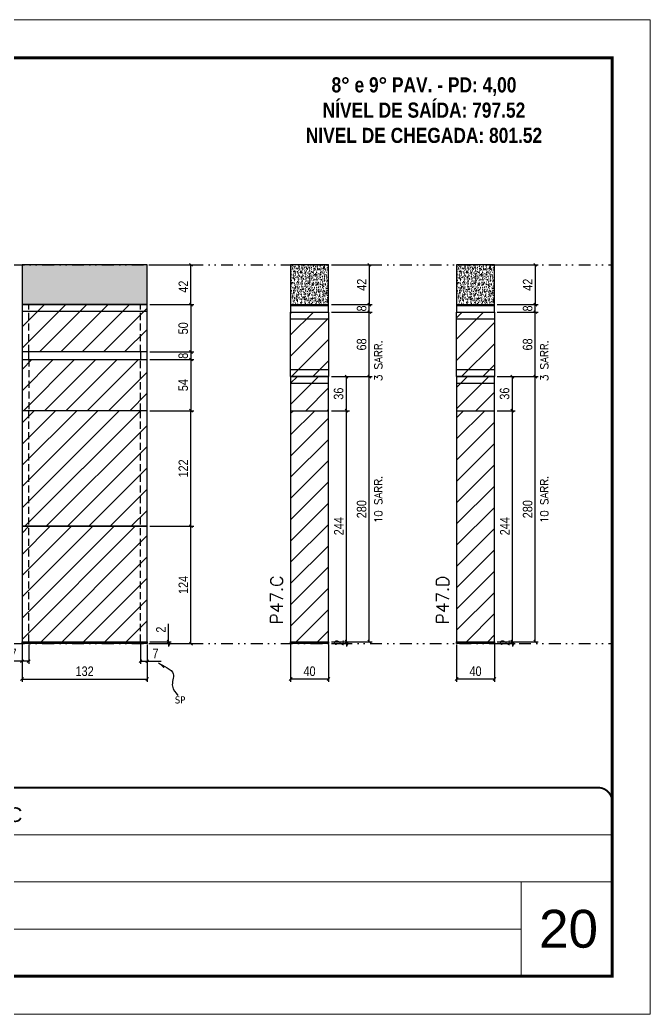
# Model space of a CAD drawing. Extents: x 28748 to 35002, y 14885 to 43501.
# Drawn here: x 34337 to 35002, y 37856 to 38906 of the extents above; entities that cross this region are included whole.
import ezdxf

# ---------------------------------------------------------------- set-up
doc = ezdxf.new("R2010")
doc.units = 0
for name, pattern in [('CONTINUO', [0]), ('DASHED', [0.75, 0.5, -0.25]), ('DIVIDE2', [0.625, 0.25, -0.125, 0, -0.125, 0, -0.125]), ('HIDDEN', [0.375, 0.25, -0.125])]:
    doc.linetypes.add(name, pattern=pattern)
for name, color, linetype, lineweight in [('CARIMBO', 255, 'Continuous', 9), ('Folhas', 255, 'Continuous', 9), ('Hachura', 251, 'Continuous', 9), ('SARRAFO DE PRESSAO', 251, 'DASHED', 9), ('Texto Seção', 7, 'Continuous', 15)]:
    doc.layers.add(name, color=color, linetype=linetype, lineweight=lineweight)
for name, color, linetype in [('COTA', 241, 'Continuous'), ('NOMENCLATURA', 7, 'Continuous'), ('Nível', 160, 'Continuous'), ('Painéis', 200, 'Continuous'), ('SARR_2.2x7', 40, 'Continuous'), ('Sarrafo de Pressão', 42, 'HIDDEN'), ('texto', 7, 'Continuous')]:
    doc.layers.add(name, color=color, linetype=linetype)
doc.styles.add('ARIAL', font='arial.ttf')
doc.styles.add('COTA TECNICA', font='techl___.ttf', dxfattribs={"height": 10})
doc.styles.add('COTA TECNICA-50', font='techl___.ttf', dxfattribs={"height": 10})
doc.styles.add('REGUA-120', font='ROMANS.shx', dxfattribs={"height": 15})
doc.styles.add('ROMANC', font='techb___.ttf', dxfattribs={"height": 2.5})
doc.styles.add('ROMANS', font='romans.shx')
doc.styles.get("Standard").update_dxf_attribs({"font": 'arial.ttf'})
doc.dimstyles.new('COTA PAINEL-50', dxfattribs={"dimtxt": 10, "dimasz": 3, "dimexe": 3, "dimexo": 3, "dimgap": 3, "dimtad": 1, "dimdec": 1, "dimzin": 12, "dimdsep": 46, "dimtxsty": 'COTA TECNICA-50', "dimblk1": 'OBLIQUE', "dimblk2": 'OBLIQUE', "dimsah": 1, "dimcen": 0.9, "dimclrd": 4, "dimclre": 4, "dimclrt": 240, "dimadec": 1, "dimazin": 3, "dimtfac": 1, "dimtdec": 1, "dimtmove": 0, "dimatfit": 3, "dimfxl": 1, "dimtolj": 1, "dimtzin": 12, "dimarcsym": 0})
doc.dimstyles.new('PAINEL', dxfattribs={"dimtxt": 10, "dimasz": 3, "dimexe": 3, "dimexo": 3, "dimgap": 3, "dimtad": 1, "dimdec": 1, "dimzin": 12, "dimdsep": 46, "dimtxsty": 'COTA TECNICA', "dimblk1": 'OBLIQUE', "dimblk2": 'OBLIQUE', "dimsah": 1, "dimcen": 0.9, "dimclrd": 4, "dimclre": 4, "dimclrt": 240, "dimadec": 1, "dimazin": 3, "dimtfac": 1, "dimtdec": 1, "dimtmove": 0, "dimatfit": 3, "dimfxl": 1, "dimtolj": 1, "dimtzin": 12, "dimarcsym": 0})
doc.dimstyles.get("Standard").update_dxf_attribs({"dimtxt": 0.18, "dimasz": 0.18, "dimexe": 0.18, "dimexo": 0.0625, "dimgap": 0.09, "dimtad": 0, "dimtih": 1, "dimtoh": 1, "dimdec": 4, "dimzin": 0, "dimdsep": 46, "dimtxsty": 'Standard', "dimcen": 0.09, "dimadec": 0, "dimazin": 0, "dimtfac": 1, "dimtdec": 4, "dimtofl": 0, "dimtmove": 0, "dimatfit": 3, "dimfxl": 1, "dimtolj": 1, "dimtzin": 0, "dimarcsym": 0})
pattern_1 = [(45, (-100272.658, 8260.539), (-11.2253202, 11.2253202), [])]
pattern_2 = [(45, (-100272.658, 8247.539), (-11.2253202, 11.2253202), [])]

# ---------------------------------------------------------------- blocks, each defined once
blk = doc.blocks.new('9999999999')
at = {"color": 30, "linetype": 'CONTINUO'}
for p, q in [((98564.6, 34379.6), (99584, 34379.6)), ((98564.6, 34329.8), (99488, 34329.8)), ((99584, 34329.8), (99488, 34329.8)), ((99488, 34329.8), (99488, 34230.2)), ((98564.6, 34280), (99488, 34280))]:
    blk.add_line(p, q, dxfattribs=at)
at = {"color": 30, "linetype": 'CONTINUO', "const_width": 2}
blk.add_lwpolyline([(99584, 34230.2), (99584, 34414.4, 0.414214), (99569, 34429.4), (98229, 34429.4, 0.414214), (98214, 34414.4), (98214, 34245.2, 0.414214), (98229, 34230.2), (99584, 34230.2)], format="xyb", dxfattribs=at)
at = {"layer": 'Folhas'}
blk.add_lwpolyline([(98139, 34190.2), (99624, 34190.2), (99624, 35240.2), (98139, 35240.2)], close=True, dxfattribs=at)
at = {"layer": 'Folhas', "color": 30, "const_width": 3}
blk.add_lwpolyline([(98214, 34230.2), (99584, 34230.2), (99584, 35200.2), (98214, 35200.2)], close=True, dxfattribs=at)
at = {"color": 7, "linetype": 'Continuous', "ltscale": 5, "style": 'ARIAL'}
blk.add_text('ROCONTEC', height=15.48, dxfattribs=at).set_placement((98837.7, 34393.1))
blk = doc.blocks.new('_Oblique')
at = {"color": 0, "linetype": 'ByBlock', "lineweight": -2}
blk.add_line((-0.5, -0.5), (0.5, 0.5), dxfattribs=at)
blk = doc.blocks.new('*D417')
at = {"layer": 'COTA', "color": 4, "lineweight": -2, "transparency": 16777216}
for p, q in [((34339, 38246.7), (34339, 38207.3)), ((34471, 38246.7), (34471, 38207.3)), ((34339, 38210.3), (34471, 38210.3))]:
    blk.add_line(p, q, dxfattribs=at)
at = {"layer": 'Defpoints', "color": 0, "transparency": 16777216}
for p in [(34339, 38249.7), (34471, 38249.7), (34471, 38210.3)]:
    blk.add_point(p, dxfattribs=at)
at = {"layer": 'COTA', "color": 4, "lineweight": -2, "transparency": 16777216, "xscale": 3, "yscale": 3, "zscale": 3, "rotation": 180}
blk.add_blockref('_Oblique', (34339, 38210.3), dxfattribs=at)
at = {"layer": 'COTA', "color": 4, "lineweight": -2, "transparency": 16777216, "xscale": 3, "yscale": 3, "zscale": 3}
blk.add_blockref('_Oblique', (34471, 38210.3), dxfattribs=at)
at = {"layer": 'COTA', "color": 240, "transparency": 16777216, "insert": (34405, 38218.5), "char_height": 10, "attachment_point": 5, "style": 'COTA TECNICA'}
blk.add_mtext('\\A1;132', dxfattribs=at)
blk = doc.blocks.new('*D418')
at = {"layer": 'COTA', "color": 4, "lineweight": -2, "transparency": 16777216}
for p, q in [((34474, 38647.7), (34520.2, 38647.7)), ((34517.2, 38605.7), (34517.2, 38647.7)), ((34474, 38605.7), (34520.2, 38605.7))]:
    blk.add_line(p, q, dxfattribs=at)
at = {"layer": 'Defpoints', "color": 0, "transparency": 16777216}
for p in [(34471, 38647.7), (34517.2, 38647.7), (34471, 38605.7)]:
    blk.add_point(p, dxfattribs=at)
at = {"layer": 'COTA', "color": 4, "lineweight": -2, "transparency": 16777216, "xscale": 3, "yscale": 3, "zscale": 3}
for p, rotation in [((34517.2, 38647.7), 90), ((34517.2, 38605.7), 270)]:
    blk.add_blockref('_Oblique', p, dxfattribs=dict(at, rotation=rotation))
at = {"layer": 'COTA', "color": 240, "transparency": 16777216, "insert": (34509.2, 38624.7), "char_height": 10, "attachment_point": 5, "rotation": 90, "style": 'COTA TECNICA'}
blk.add_mtext('\\A1;42', dxfattribs=at)
blk = doc.blocks.new('*D419')
at = {"layer": 'COTA', "color": 4, "lineweight": -2, "transparency": 16777216}
for p, q in [((34339, 38244.7), (34339, 38226.2)), ((34346, 38246.7), (34346, 38226.2)), ((34339, 38229.2), (34324.3, 38229.2)), ((34346, 38229.2), (34339, 38229.2))]:
    blk.add_line(p, q, dxfattribs=at)
at = {"layer": 'Defpoints', "color": 0, "transparency": 16777216}
for p in [(34339, 38247.7), (34346, 38249.7), (34339, 38229.2)]:
    blk.add_point(p, dxfattribs=at)
at = {"layer": 'COTA', "color": 4, "lineweight": -2, "transparency": 16777216, "xscale": 3, "yscale": 3, "zscale": 3, "rotation": 180}
blk.add_blockref('_Oblique', (34339, 38229.2), dxfattribs=at)
at = {"layer": 'COTA', "color": 4, "lineweight": -2, "transparency": 16777216, "xscale": 3, "yscale": 3, "zscale": 3}
blk.add_blockref('_Oblique', (34346, 38229.2), dxfattribs=at)
at = {"layer": 'COTA', "color": 240, "transparency": 16777216, "insert": (34330.1, 38237.3), "char_height": 10, "attachment_point": 5, "style": 'COTA TECNICA-50'}
blk.add_mtext('\\A1;7', dxfattribs=at)
blk = doc.blocks.new('*D420')
at = {"layer": 'COTA', "color": 4, "lineweight": -2, "transparency": 16777216}
for p, q in [((34464, 38246.7), (34464, 38226.2)), ((34471, 38244.7), (34471, 38226.2)), ((34464, 38229.2), (34471, 38229.2)), ((34471, 38229.2), (34485.7, 38229.2))]:
    blk.add_line(p, q, dxfattribs=at)
at = {"layer": 'Defpoints', "color": 0, "transparency": 16777216}
for p in [(34464, 38249.7), (34471, 38247.7), (34471, 38229.2)]:
    blk.add_point(p, dxfattribs=at)
at = {"layer": 'COTA', "color": 4, "lineweight": -2, "transparency": 16777216, "xscale": 3, "yscale": 3, "zscale": 3, "rotation": 180}
blk.add_blockref('_Oblique', (34464, 38229.2), dxfattribs=at)
at = {"layer": 'COTA', "color": 4, "lineweight": -2, "transparency": 16777216, "xscale": 3, "yscale": 3, "zscale": 3}
blk.add_blockref('_Oblique', (34471, 38229.2), dxfattribs=at)
at = {"layer": 'COTA', "color": 240, "transparency": 16777216, "insert": (34479.8, 38237.3), "char_height": 10, "attachment_point": 5, "style": 'COTA TECNICA-50'}
blk.add_mtext('\\A1;7', dxfattribs=at)
blk = doc.blocks.new('*D421')
at = {"layer": 'COTA', "color": 4, "lineweight": -2, "transparency": 16777216}
for p, q in [((34474, 38371.7), (34520.2, 38371.7)), ((34517.2, 38247.7), (34517.2, 38371.7)), ((34474, 38247.7), (34520.2, 38247.7))]:
    blk.add_line(p, q, dxfattribs=at)
at = {"layer": 'Defpoints', "color": 0, "transparency": 16777216}
for p in [(34471, 38371.7), (34517.2, 38371.7), (34471, 38247.7)]:
    blk.add_point(p, dxfattribs=at)
at = {"layer": 'COTA', "color": 4, "lineweight": -2, "transparency": 16777216, "xscale": 3, "yscale": 3, "zscale": 3}
for p, rotation in [((34517.2, 38371.7), 90), ((34517.2, 38247.7), 270)]:
    blk.add_blockref('_Oblique', p, dxfattribs=dict(at, rotation=rotation))
at = {"layer": 'COTA', "color": 240, "transparency": 16777216, "insert": (34509.2, 38309.7), "char_height": 10, "attachment_point": 5, "rotation": 90, "style": 'COTA TECNICA-50'}
blk.add_mtext('\\A1;124', dxfattribs=at)
blk = doc.blocks.new('*D422')
at = {"layer": 'COTA', "color": 4, "lineweight": -2, "transparency": 16777216}
for p, q in [((34493.5, 38249.7), (34493.5, 38268.5)), ((34474, 38249.7), (34496.5, 38249.7)), ((34474, 38247.7), (34496.5, 38247.7)), ((34493.5, 38247.7), (34493.5, 38249.7)), ((34493.5, 38247.7), (34493.5, 38244.7))]:
    blk.add_line(p, q, dxfattribs=at)
at = {"layer": 'Defpoints', "color": 0, "transparency": 16777216}
for p in [(34471, 38249.7), (34471, 38247.7), (34493.5, 38247.7)]:
    blk.add_point(p, dxfattribs=at)
at = {"layer": 'COTA', "color": 4, "lineweight": -2, "transparency": 16777216, "xscale": 3, "yscale": 3, "zscale": 3}
for p, rotation in [((34493.5, 38249.7), 270), ((34493.5, 38247.7), 90)]:
    blk.add_blockref('_Oblique', p, dxfattribs=dict(at, rotation=rotation))
at = {"layer": 'COTA', "color": 240, "transparency": 16777216, "insert": (34485.5, 38262.5), "char_height": 10, "attachment_point": 5, "rotation": 90, "style": 'COTA TECNICA-50'}
blk.add_mtext('\\A1;2', dxfattribs=at)
blk = doc.blocks.new('*D423')
at = {"layer": 'COTA', "color": 4, "linetype": 'ByBlock', "lineweight": -2, "transparency": 16777216}
for p, q in [((34474, 38605.7), (34520.2, 38605.7)), ((34517.2, 38605.7), (34517.2, 38555.7)), ((34474, 38555.7), (34520.2, 38555.7))]:
    blk.add_line(p, q, dxfattribs=at)
at = {"layer": 'Defpoints', "color": 0, "linetype": 'ByBlock', "transparency": 16777216}
for p in [(34471, 38605.7), (34471, 38555.7), (34517.2, 38555.7)]:
    blk.add_point(p, dxfattribs=at)
at = {"layer": 'COTA', "color": 4, "linetype": 'ByBlock', "lineweight": -2, "transparency": 16777216, "xscale": 3, "yscale": 3, "zscale": 3}
for p, rotation in [((34517.2, 38605.7), 90), ((34517.2, 38555.7), 270)]:
    blk.add_blockref('_Oblique', p, dxfattribs=dict(at, rotation=rotation))
at = {"layer": 'COTA', "color": 240, "linetype": 'ByBlock', "transparency": 16777216, "insert": (34509.1, 38580.7), "char_height": 10, "attachment_point": 5, "rotation": 90, "style": 'COTA TECNICA'}
blk.add_mtext('\\A1;50', dxfattribs=at)
blk = doc.blocks.new('*D1544')
at = {"layer": 'COTA', "color": 4, "linetype": 'ByBlock', "lineweight": -2, "transparency": 16777216}
for p, q in [((34474, 38493.7), (34520.2, 38493.7)), ((34517.2, 38371.7), (34517.2, 38493.7)), ((34474, 38371.7), (34520.2, 38371.7))]:
    blk.add_line(p, q, dxfattribs=at)
at = {"layer": 'Defpoints', "color": 0, "linetype": 'ByBlock', "transparency": 16777216}
for p in [(34471, 38493.7), (34517.2, 38493.7), (34471, 38371.7)]:
    blk.add_point(p, dxfattribs=at)
at = {"layer": 'COTA', "color": 4, "linetype": 'ByBlock', "lineweight": -2, "transparency": 16777216, "xscale": 3, "yscale": 3, "zscale": 3}
for p, rotation in [((34517.2, 38493.7), 90), ((34517.2, 38371.7), 270)]:
    blk.add_blockref('_Oblique', p, dxfattribs=dict(at, rotation=rotation))
at = {"layer": 'COTA', "color": 240, "linetype": 'ByBlock', "transparency": 16777216, "insert": (34509.2, 38432.7), "char_height": 10, "attachment_point": 5, "rotation": 90, "style": 'COTA TECNICA'}
blk.add_mtext('\\A1;122', dxfattribs=at)
blk = doc.blocks.new('*D424')
at = {"layer": 'COTA', "color": 4, "lineweight": -2, "transparency": 16777216}
for p, q in [((34622.4, 38246.7), (34622.4, 38207.4)), ((34662.4, 38246.7), (34662.4, 38207.4)), ((34622.4, 38210.4), (34662.4, 38210.4))]:
    blk.add_line(p, q, dxfattribs=at)
at = {"layer": 'Defpoints', "color": 0, "transparency": 16777216}
for p in [(34622.4, 38249.7), (34662.4, 38249.7), (34662.4, 38210.4)]:
    blk.add_point(p, dxfattribs=at)
at = {"layer": 'COTA', "color": 4, "lineweight": -2, "transparency": 16777216, "xscale": 3, "yscale": 3, "zscale": 3, "rotation": 180}
blk.add_blockref('_Oblique', (34622.4, 38210.4), dxfattribs=at)
at = {"layer": 'COTA', "color": 4, "lineweight": -2, "transparency": 16777216, "xscale": 3, "yscale": 3, "zscale": 3}
blk.add_blockref('_Oblique', (34662.4, 38210.4), dxfattribs=at)
at = {"layer": 'COTA', "color": 240, "transparency": 16777216, "insert": (34642.4, 38218.5), "char_height": 10, "attachment_point": 5, "style": 'COTA TECNICA'}
blk.add_mtext('\\A1;40', dxfattribs=at)
blk = doc.blocks.new('*D425')
at = {"layer": 'COTA', "color": 4, "lineweight": -2, "transparency": 16777216}
for p, q in [((34681.4, 38249.7), (34681.4, 38252.7)), ((34665.4, 38249.7), (34684.4, 38249.7)), ((34665.4, 38247.7), (34684.4, 38247.7)), ((34681.4, 38247.7), (34681.4, 38249.7)), ((34681.4, 38247.7), (34681.4, 38244.7))]:
    blk.add_line(p, q, dxfattribs=at)
at = {"layer": 'Defpoints', "color": 0, "transparency": 16777216}
for p in [(34662.4, 38249.7), (34662.4, 38247.7), (34681.4, 38249.7)]:
    blk.add_point(p, dxfattribs=at)
at = {"layer": 'COTA', "color": 4, "lineweight": -2, "transparency": 16777216, "xscale": 3, "yscale": 3, "zscale": 3}
for p, rotation in [((34681.4, 38249.7), 270), ((34681.4, 38247.7), 90)]:
    blk.add_blockref('_Oblique', p, dxfattribs=dict(at, rotation=rotation))
at = {"layer": 'COTA', "color": 240, "transparency": 16777216, "insert": (34673.4, 38248.7), "char_height": 10, "attachment_point": 5, "rotation": 90, "style": 'COTA TECNICA-50'}
blk.add_mtext('\\A1;2', dxfattribs=at)
blk = doc.blocks.new('*D1545')
at = {"layer": 'COTA', "color": 4, "linetype": 'ByBlock', "lineweight": -2, "transparency": 16777216}
for p, q in [((34665.4, 38647.7), (34708.5, 38647.7)), ((34705.5, 38647.7), (34705.5, 38605.7)), ((34665.4, 38605.7), (34708.5, 38605.7))]:
    blk.add_line(p, q, dxfattribs=at)
at = {"layer": 'Defpoints', "color": 0, "linetype": 'ByBlock', "transparency": 16777216}
for p in [(34662.4, 38647.7), (34662.4, 38605.7), (34705.5, 38605.7)]:
    blk.add_point(p, dxfattribs=at)
at = {"layer": 'COTA', "color": 4, "linetype": 'ByBlock', "lineweight": -2, "transparency": 16777216, "xscale": 3, "yscale": 3, "zscale": 3}
for p, rotation in [((34705.5, 38647.7), 90), ((34705.5, 38605.7), 270)]:
    blk.add_blockref('_Oblique', p, dxfattribs=dict(at, rotation=rotation))
at = {"layer": 'COTA', "color": 240, "linetype": 'ByBlock', "transparency": 16777216, "insert": (34697.5, 38626.7), "char_height": 10, "attachment_point": 5, "rotation": 90, "style": 'COTA TECNICA'}
blk.add_mtext('\\A1;42', dxfattribs=at)
blk = doc.blocks.new('*D1546')
at = {"layer": 'COTA', "color": 4, "linetype": 'ByBlock', "lineweight": -2, "transparency": 16777216}
for p, q in [((34665.4, 38529.7), (34708.5, 38529.7)), ((34705.5, 38249.7), (34705.5, 38529.7)), ((34665.4, 38249.7), (34708.5, 38249.7))]:
    blk.add_line(p, q, dxfattribs=at)
at = {"layer": 'Defpoints', "color": 0, "linetype": 'ByBlock', "transparency": 16777216}
for p in [(34662.4, 38529.7), (34705.5, 38529.7), (34662.4, 38249.7)]:
    blk.add_point(p, dxfattribs=at)
at = {"layer": 'COTA', "color": 4, "linetype": 'ByBlock', "lineweight": -2, "transparency": 16777216, "xscale": 3, "yscale": 3, "zscale": 3}
for p, rotation in [((34705.5, 38529.7), 90), ((34705.5, 38249.7), 270)]:
    blk.add_blockref('_Oblique', p, dxfattribs=dict(at, rotation=rotation))
at = {"layer": 'COTA', "color": 240, "linetype": 'ByBlock', "transparency": 16777216, "insert": (34697.4, 38389.7), "char_height": 10, "attachment_point": 5, "rotation": 90, "style": 'COTA TECNICA'}
blk.add_mtext('\\A1;280', dxfattribs=at)
blk = doc.blocks.new('*D1499')
at = {"layer": 'COTA', "color": 4, "linetype": 'ByBlock', "lineweight": -2, "transparency": 16777216}
for p, q in [((34665.4, 38493.7), (34684.4, 38493.7)), ((34681.4, 38249.7), (34681.4, 38493.7)), ((34665.4, 38249.7), (34684.4, 38249.7))]:
    blk.add_line(p, q, dxfattribs=at)
at = {"layer": 'Defpoints', "color": 0, "linetype": 'ByBlock', "transparency": 16777216}
for p in [(34662.4, 38493.7), (34681.4, 38493.7), (34662.4, 38249.7)]:
    blk.add_point(p, dxfattribs=at)
at = {"layer": 'COTA', "color": 4, "linetype": 'ByBlock', "lineweight": -2, "transparency": 16777216, "xscale": 3, "yscale": 3, "zscale": 3}
for p, rotation in [((34681.4, 38493.7), 90), ((34681.4, 38249.7), 270)]:
    blk.add_blockref('_Oblique', p, dxfattribs=dict(at, rotation=rotation))
at = {"layer": 'COTA', "color": 240, "linetype": 'ByBlock', "transparency": 16777216, "insert": (34673.3, 38371.7), "char_height": 10, "attachment_point": 5, "rotation": 90, "style": 'COTA TECNICA'}
blk.add_mtext('\\A1;244', dxfattribs=at)
blk = doc.blocks.new('*D1500')
at = {"layer": 'COTA', "color": 4, "linetype": 'ByBlock', "lineweight": -2, "transparency": 16777216}
for p, q in [((34665.4, 38529.7), (34684.4, 38529.7)), ((34681.4, 38493.7), (34681.4, 38529.7)), ((34665.4, 38493.7), (34684.4, 38493.7))]:
    blk.add_line(p, q, dxfattribs=at)
at = {"layer": 'Defpoints', "color": 0, "linetype": 'ByBlock', "transparency": 16777216}
for p in [(34662.4, 38529.7), (34681.4, 38529.7), (34662.4, 38493.7)]:
    blk.add_point(p, dxfattribs=at)
at = {"layer": 'COTA', "color": 4, "linetype": 'ByBlock', "lineweight": -2, "transparency": 16777216, "xscale": 3, "yscale": 3, "zscale": 3}
for p, rotation in [((34681.4, 38529.7), 90), ((34681.4, 38493.7), 270)]:
    blk.add_blockref('_Oblique', p, dxfattribs=dict(at, rotation=rotation))
at = {"layer": 'COTA', "color": 240, "linetype": 'ByBlock', "transparency": 16777216, "insert": (34673.1, 38511.7), "char_height": 10, "attachment_point": 5, "rotation": 90, "style": 'COTA TECNICA'}
blk.add_mtext('\\A1;36', dxfattribs=at)
blk = doc.blocks.new('*D324')
at = {"layer": 'COTA', "color": 4, "lineweight": -2, "transparency": 16777216}
for p, q in [((34797.6, 38246.7), (34797.6, 38207.4)), ((34837.6, 38246.7), (34837.6, 38207.4)), ((34797.6, 38210.4), (34837.6, 38210.4))]:
    blk.add_line(p, q, dxfattribs=at)
at = {"layer": 'Defpoints', "color": 0, "transparency": 16777216}
for p in [(34797.6, 38249.7), (34837.6, 38249.7), (34837.6, 38210.4)]:
    blk.add_point(p, dxfattribs=at)
at = {"layer": 'COTA', "color": 4, "lineweight": -2, "transparency": 16777216, "xscale": 3, "yscale": 3, "zscale": 3, "rotation": 180}
blk.add_blockref('_Oblique', (34797.6, 38210.4), dxfattribs=at)
at = {"layer": 'COTA', "color": 4, "lineweight": -2, "transparency": 16777216, "xscale": 3, "yscale": 3, "zscale": 3}
blk.add_blockref('_Oblique', (34837.6, 38210.4), dxfattribs=at)
at = {"layer": 'COTA', "color": 240, "transparency": 16777216, "insert": (34817.6, 38218.5), "char_height": 10, "attachment_point": 5, "style": 'COTA TECNICA'}
blk.add_mtext('\\A1;40', dxfattribs=at)
blk = doc.blocks.new('*D325')
at = {"layer": 'COTA', "color": 4, "lineweight": -2, "transparency": 16777216}
for p, q in [((34856.5, 38249.7), (34856.5, 38252.7)), ((34840.6, 38249.7), (34859.5, 38249.7)), ((34840.6, 38247.7), (34859.5, 38247.7)), ((34856.5, 38247.7), (34856.5, 38249.7)), ((34856.5, 38247.7), (34856.5, 38244.7))]:
    blk.add_line(p, q, dxfattribs=at)
at = {"layer": 'Defpoints', "color": 0, "transparency": 16777216}
for p in [(34837.6, 38249.7), (34837.6, 38247.7), (34856.5, 38249.7)]:
    blk.add_point(p, dxfattribs=at)
at = {"layer": 'COTA', "color": 4, "lineweight": -2, "transparency": 16777216, "xscale": 3, "yscale": 3, "zscale": 3}
for p, rotation in [((34856.5, 38249.7), 270), ((34856.5, 38247.7), 90)]:
    blk.add_blockref('_Oblique', p, dxfattribs=dict(at, rotation=rotation))
at = {"layer": 'COTA', "color": 240, "transparency": 16777216, "insert": (34848.5, 38248.7), "char_height": 10, "attachment_point": 5, "rotation": 90, "style": 'COTA TECNICA-50'}
blk.add_mtext('\\A1;2', dxfattribs=at)
blk = doc.blocks.new('*D1501')
at = {"layer": 'COTA', "color": 4, "linetype": 'ByBlock', "lineweight": -2, "transparency": 16777216}
for p, q in [((34840.6, 38647.7), (34883.7, 38647.7)), ((34880.7, 38647.7), (34880.7, 38605.7)), ((34840.6, 38605.7), (34883.7, 38605.7))]:
    blk.add_line(p, q, dxfattribs=at)
at = {"layer": 'Defpoints', "color": 0, "linetype": 'ByBlock', "transparency": 16777216}
for p in [(34837.6, 38647.7), (34837.6, 38605.7), (34880.7, 38605.7)]:
    blk.add_point(p, dxfattribs=at)
at = {"layer": 'COTA', "color": 4, "linetype": 'ByBlock', "lineweight": -2, "transparency": 16777216, "xscale": 3, "yscale": 3, "zscale": 3}
for p, rotation in [((34880.7, 38647.7), 90), ((34880.7, 38605.7), 270)]:
    blk.add_blockref('_Oblique', p, dxfattribs=dict(at, rotation=rotation))
at = {"layer": 'COTA', "color": 240, "linetype": 'ByBlock', "transparency": 16777216, "insert": (34872.6, 38626.7), "char_height": 10, "attachment_point": 5, "rotation": 90, "style": 'COTA TECNICA'}
blk.add_mtext('\\A1;42', dxfattribs=at)
blk = doc.blocks.new('*D1502')
at = {"layer": 'COTA', "color": 4, "linetype": 'ByBlock', "lineweight": -2, "transparency": 16777216}
for p, q in [((34840.6, 38529.7), (34883.7, 38529.7)), ((34880.7, 38249.7), (34880.7, 38529.7)), ((34840.6, 38249.7), (34883.7, 38249.7))]:
    blk.add_line(p, q, dxfattribs=at)
at = {"layer": 'Defpoints', "color": 0, "linetype": 'ByBlock', "transparency": 16777216}
for p in [(34837.6, 38529.7), (34880.7, 38529.7), (34837.6, 38249.7)]:
    blk.add_point(p, dxfattribs=at)
at = {"layer": 'COTA', "color": 4, "linetype": 'ByBlock', "lineweight": -2, "transparency": 16777216, "xscale": 3, "yscale": 3, "zscale": 3}
for p, rotation in [((34880.7, 38529.7), 90), ((34880.7, 38249.7), 270)]:
    blk.add_blockref('_Oblique', p, dxfattribs=dict(at, rotation=rotation))
at = {"layer": 'COTA', "color": 240, "linetype": 'ByBlock', "transparency": 16777216, "insert": (34872.6, 38389.7), "char_height": 10, "attachment_point": 5, "rotation": 90, "style": 'COTA TECNICA'}
blk.add_mtext('\\A1;280', dxfattribs=at)
blk = doc.blocks.new('*D1503')
at = {"layer": 'COTA', "color": 4, "linetype": 'ByBlock', "lineweight": -2, "transparency": 16777216}
for p, q in [((34840.6, 38493.7), (34859.5, 38493.7)), ((34856.5, 38249.7), (34856.5, 38493.7)), ((34840.6, 38249.7), (34859.5, 38249.7))]:
    blk.add_line(p, q, dxfattribs=at)
at = {"layer": 'Defpoints', "color": 0, "linetype": 'ByBlock', "transparency": 16777216}
for p in [(34837.6, 38493.7), (34856.5, 38493.7), (34837.6, 38249.7)]:
    blk.add_point(p, dxfattribs=at)
at = {"layer": 'COTA', "color": 4, "linetype": 'ByBlock', "lineweight": -2, "transparency": 16777216, "xscale": 3, "yscale": 3, "zscale": 3}
for p, rotation in [((34856.5, 38493.7), 90), ((34856.5, 38249.7), 270)]:
    blk.add_blockref('_Oblique', p, dxfattribs=dict(at, rotation=rotation))
at = {"layer": 'COTA', "color": 240, "linetype": 'ByBlock', "transparency": 16777216, "insert": (34848.5, 38371.7), "char_height": 10, "attachment_point": 5, "rotation": 90, "style": 'COTA TECNICA'}
blk.add_mtext('\\A1;244', dxfattribs=at)
blk = doc.blocks.new('*D1504')
at = {"layer": 'COTA', "color": 4, "linetype": 'ByBlock', "lineweight": -2, "transparency": 16777216}
for p, q in [((34840.6, 38529.7), (34859.5, 38529.7)), ((34856.5, 38493.7), (34856.5, 38529.7)), ((34840.6, 38493.7), (34859.5, 38493.7))]:
    blk.add_line(p, q, dxfattribs=at)
at = {"layer": 'Defpoints', "color": 0, "linetype": 'ByBlock', "transparency": 16777216}
for p in [(34837.6, 38529.7), (34856.5, 38529.7), (34837.6, 38493.7)]:
    blk.add_point(p, dxfattribs=at)
at = {"layer": 'COTA', "color": 4, "linetype": 'ByBlock', "lineweight": -2, "transparency": 16777216, "xscale": 3, "yscale": 3, "zscale": 3}
for p, rotation in [((34856.5, 38529.7), 90), ((34856.5, 38493.7), 270)]:
    blk.add_blockref('_Oblique', p, dxfattribs=dict(at, rotation=rotation))
at = {"layer": 'COTA', "color": 240, "linetype": 'ByBlock', "transparency": 16777216, "insert": (34848.3, 38511.7), "char_height": 10, "attachment_point": 5, "rotation": 90, "style": 'COTA TECNICA'}
blk.add_mtext('\\A1;36', dxfattribs=at)
blk = doc.blocks.new('*D2225')
at = {"layer": 'COTA', "color": 4, "lineweight": -2, "transparency": 16777216}
for p, q in [((34474, 38547.7), (34520.2, 38547.7)), ((34517.2, 38547.7), (34517.2, 38493.7)), ((34474, 38493.7), (34520.2, 38493.7))]:
    blk.add_line(p, q, dxfattribs=at)
at = {"layer": 'Defpoints', "color": 0, "transparency": 16777216}
for p in [(34471, 38547.7), (34471, 38493.7), (34517.2, 38493.7)]:
    blk.add_point(p, dxfattribs=at)
at = {"layer": 'COTA', "color": 4, "lineweight": -2, "transparency": 16777216, "xscale": 3, "yscale": 3, "zscale": 3}
for p, rotation in [((34517.2, 38547.7), 90), ((34517.2, 38493.7), 270)]:
    blk.add_blockref('_Oblique', p, dxfattribs=dict(at, rotation=rotation))
at = {"layer": 'COTA', "color": 240, "transparency": 16777216, "insert": (34509.1, 38520.7), "char_height": 10, "attachment_point": 5, "rotation": 90, "style": 'COTA TECNICA'}
blk.add_mtext('\\A1;54', dxfattribs=at)
blk = doc.blocks.new('*D2347')
at = {"layer": 'COTA', "color": 4, "linetype": 'ByBlock', "lineweight": -2, "transparency": 16777216}
for p, q in [((34665.4, 38597.7), (34708.5, 38597.7)), ((34705.5, 38529.7), (34705.5, 38597.7)), ((34665.4, 38529.7), (34708.5, 38529.7))]:
    blk.add_line(p, q, dxfattribs=at)
at = {"layer": 'Defpoints', "color": 0, "linetype": 'ByBlock', "transparency": 16777216}
for p in [(34662.4, 38597.7), (34705.5, 38597.7), (34662.4, 38529.7)]:
    blk.add_point(p, dxfattribs=at)
at = {"layer": 'COTA', "color": 4, "linetype": 'ByBlock', "lineweight": -2, "transparency": 16777216, "xscale": 3, "yscale": 3, "zscale": 3}
for p, rotation in [((34705.5, 38597.7), 90), ((34705.5, 38529.7), 270)]:
    blk.add_blockref('_Oblique', p, dxfattribs=dict(at, rotation=rotation))
at = {"layer": 'COTA', "color": 240, "linetype": 'ByBlock', "transparency": 16777216, "insert": (34697.4, 38563.7), "char_height": 10, "attachment_point": 5, "rotation": 90, "style": 'COTA TECNICA'}
blk.add_mtext('\\A1;68', dxfattribs=at)
blk = doc.blocks.new('*D2348')
at = {"layer": 'COTA', "color": 4, "linetype": 'ByBlock', "lineweight": -2, "transparency": 16777216}
for p, q in [((34840.6, 38597.7), (34883.7, 38597.7)), ((34880.7, 38529.7), (34880.7, 38597.7)), ((34840.6, 38529.7), (34883.7, 38529.7))]:
    blk.add_line(p, q, dxfattribs=at)
at = {"layer": 'Defpoints', "color": 0, "linetype": 'ByBlock', "transparency": 16777216}
for p in [(34837.6, 38597.7), (34880.7, 38597.7), (34837.6, 38529.7)]:
    blk.add_point(p, dxfattribs=at)
at = {"layer": 'COTA', "color": 4, "linetype": 'ByBlock', "lineweight": -2, "transparency": 16777216, "xscale": 3, "yscale": 3, "zscale": 3}
for p, rotation in [((34880.7, 38597.7), 90), ((34880.7, 38529.7), 270)]:
    blk.add_blockref('_Oblique', p, dxfattribs=dict(at, rotation=rotation))
at = {"layer": 'COTA', "color": 240, "linetype": 'ByBlock', "transparency": 16777216, "insert": (34872.6, 38563.7), "char_height": 10, "attachment_point": 5, "rotation": 90, "style": 'COTA TECNICA'}
blk.add_mtext('\\A1;68', dxfattribs=at)
blk = doc.blocks.new('*D2534')
at = {"layer": 'COTA', "color": 4, "lineweight": -2, "transparency": 16777216}
for p, q in [((34840.6, 38605.7), (34883.7, 38605.7)), ((34880.7, 38597.7), (34880.7, 38605.7)), ((34840.6, 38597.7), (34883.7, 38597.7))]:
    blk.add_line(p, q, dxfattribs=at)
at = {"layer": 'Defpoints', "color": 0, "transparency": 16777216}
for p in [(34837.6, 38605.7), (34880.7, 38605.7), (34837.6, 38597.7)]:
    blk.add_point(p, dxfattribs=at)
at = {"layer": 'COTA', "color": 4, "lineweight": -2, "transparency": 16777216, "xscale": 3, "yscale": 3, "zscale": 3}
for p, rotation in [((34880.7, 38605.7), 90), ((34880.7, 38597.7), 270)]:
    blk.add_blockref('_Oblique', p, dxfattribs=dict(at, rotation=rotation))
at = {"layer": 'COTA', "color": 240, "transparency": 16777216, "insert": (34872.6, 38601.7), "char_height": 10, "attachment_point": 5, "rotation": 90, "style": 'COTA TECNICA'}
blk.add_mtext('\\A1;8', dxfattribs=at)
blk = doc.blocks.new('*D2535')
at = {"layer": 'COTA', "color": 4, "lineweight": -2, "transparency": 16777216}
for p, q in [((34474, 38555.7), (34520.2, 38555.7)), ((34474, 38547.7), (34520.2, 38547.7)), ((34517.2, 38555.7), (34517.2, 38547.7))]:
    blk.add_line(p, q, dxfattribs=at)
at = {"layer": 'Defpoints', "color": 0, "transparency": 16777216}
for p in [(34471, 38555.7), (34471, 38547.7), (34517.2, 38547.7)]:
    blk.add_point(p, dxfattribs=at)
at = {"layer": 'COTA', "color": 4, "lineweight": -2, "transparency": 16777216, "xscale": 3, "yscale": 3, "zscale": 3}
for p, rotation in [((34517.2, 38555.7), 90), ((34517.2, 38547.7), 270)]:
    blk.add_blockref('_Oblique', p, dxfattribs=dict(at, rotation=rotation))
at = {"layer": 'COTA', "color": 240, "transparency": 16777216, "insert": (34509.1, 38551.7), "char_height": 10, "attachment_point": 5, "rotation": 90, "style": 'COTA TECNICA'}
blk.add_mtext('\\A1;8', dxfattribs=at)
blk = doc.blocks.new('*D2536')
at = {"layer": 'COTA', "color": 4, "lineweight": -2, "transparency": 16777216}
for p, q in [((34665.4, 38605.7), (34708.5, 38605.7)), ((34705.5, 38597.7), (34705.5, 38605.7)), ((34665.4, 38597.7), (34708.5, 38597.7))]:
    blk.add_line(p, q, dxfattribs=at)
at = {"layer": 'Defpoints', "color": 0, "transparency": 16777216}
for p in [(34662.4, 38605.7), (34705.5, 38605.7), (34662.4, 38597.7)]:
    blk.add_point(p, dxfattribs=at)
at = {"layer": 'COTA', "color": 4, "lineweight": -2, "transparency": 16777216, "xscale": 3, "yscale": 3, "zscale": 3}
for p, rotation in [((34705.5, 38605.7), 90), ((34705.5, 38597.7), 270)]:
    blk.add_blockref('_Oblique', p, dxfattribs=dict(at, rotation=rotation))
at = {"layer": 'COTA', "color": 240, "transparency": 16777216, "insert": (34697.4, 38601.7), "char_height": 10, "attachment_point": 5, "rotation": 90, "style": 'COTA TECNICA'}
blk.add_mtext('\\A1;8', dxfattribs=at)

msp = doc.modelspace()

# ---------------------------------------------------------------- hatches: boundary and pattern name
at = {"layer": 'COTA', "linetype": 'ByBlock'}
h = msp.add_hatch(dxfattribs=at)
h.set_pattern_fill('AR-CONC', color=256, scale=0.03)
h.set_pattern_definition([(50, (-97072.797, 9465.3143), (5.46554007, -0.47817257), [0.5715, -6.2865]), (355, (-97072.797, 9465.3143), (-1.05730264, 5.73170536), [0.4572, -5.02921753]), (100.4514447, (-97072.3414, 9465.2745), (4.40823741, 5.25353256), [0.48570026, -5.34270734]), (46.1842, (-97072.797, 9466.838), (8.13237123, -1.26126984), [0.85725, -9.42975]), (96.6355576, (-97072.119, 9466.733), (7.122124, 7.42278374), [0.7285507, -8.01406824]), (351.184151, (-97072.797, 9466.838), (7.122124, 7.42278374), [0.685799, -7.54379196]), (21, (-97072.035, 9466.4573), (4.54843174, -3.06795595), [0.5715, -6.2865]), (326, (-97072.035, 9466.4573), (1.85406085, 5.52563898), [0.4572, -5.0292]), (71.451445, (-97071.656, 9466.2016), (6.40249258, 2.45768307), [0.48570026, -5.34269813]), (37.5, (-97072.7969, 9465.3143), (0.092658098, 2.536651166), [0, -4.96824, 0, -5.1054, 0, -5.04825]), (7.5, (-97072.797, 9465.3143), (2.004589875, 3.005417245), [0, -2.91084, 0, -4.85394, 0, -1.92405]), (327.5, (-97074.4961, 9465.3143), (4.067717855, -0.17186232), [0, -1.905, 0, -5.9436, 0, -7.8867]), (317.5, (-97075.258, 9465.3143), (4.44387544, 0.76279473), [0, -2.4765, 0, -3.94716, 0, -5.6007])])
h.paths.add_polyline_path([(34338.98, 38605.73), (34470.98, 38605.73), (34470.98, 38647.73), (34338.98, 38647.73)])
h = msp.add_hatch(dxfattribs=at)
h.set_pattern_fill('AR-CONC', color=256, scale=0.03)
h.set_pattern_definition([(50, (-97086.658, 9437.3143), (5.46554007, -0.47817257), [0.5715, -6.2865]), (355, (-97086.658, 9437.3143), (-1.05730264, 5.73170536), [0.4572, -5.02921753]), (100.4514447, (-97086.2025, 9437.2745), (4.40823741, 5.25353256), [0.48570026, -5.34270734]), (46.1842, (-97086.658, 9438.838), (8.13237123, -1.26126984), [0.85725, -9.42975]), (96.6355576, (-97085.98, 9438.733), (7.122124, 7.42278374), [0.7285507, -8.01406824]), (351.184151, (-97086.658, 9438.838), (7.122124, 7.42278374), [0.685799, -7.54379196]), (21, (-97085.896, 9438.4573), (4.54843174, -3.06795595), [0.5715, -6.2865]), (326, (-97085.896, 9438.4573), (1.85406085, 5.52563898), [0.4572, -5.0292]), (71.451445, (-97085.517, 9438.2016), (6.40249258, 2.45768307), [0.48570026, -5.34269813]), (37.5, (-97086.658, 9437.3143), (0.092658098, 2.536651166), [0, -4.96824, 0, -5.1054, 0, -5.04825]), (7.5, (-97086.658, 9437.3143), (2.004589875, 3.005417245), [0, -2.91084, 0, -4.85394, 0, -1.92405]), (327.5, (-97088.3572, 9437.3143), (4.067717855, -0.17186232), [0, -1.905, 0, -5.9436, 0, -7.8867]), (317.5, (-97089.1192, 9437.3143), (4.44387544, 0.76279473), [0, -2.4765, 0, -3.94716, 0, -5.6007])])
h.paths.add_polyline_path([(34622.44, 38605.73), (34662.44, 38605.73), (34662.44, 38647.73), (34622.44, 38647.73)])
h = msp.add_hatch(dxfattribs=at)
h.set_pattern_fill('AR-CONC', color=256, scale=0.03)
h.set_pattern_definition([(50, (-96911.4853, 9437.3143), (5.46554007, -0.47817257), [0.5715, -6.2865]), (355, (-96911.485, 9437.3143), (-1.05730264, 5.73170536), [0.4572, -5.02921753]), (100.4514447, (-96911.03, 9437.2745), (4.40823741, 5.25353256), [0.48570026, -5.34270734]), (46.1842, (-96911.485, 9438.838), (8.13237123, -1.26126984), [0.85725, -9.42975]), (96.6355576, (-96910.8076, 9438.733), (7.122124, 7.42278374), [0.7285507, -8.01406824]), (351.184151, (-96911.485, 9438.838), (7.122124, 7.42278374), [0.685799, -7.54379196]), (21, (-96910.7233, 9438.4573), (4.54843174, -3.06795595), [0.5715, -6.2865]), (326, (-96910.723, 9438.4573), (1.85406085, 5.52563898), [0.4572, -5.0292]), (71.451445, (-96910.344, 9438.2016), (6.40249258, 2.45768307), [0.48570026, -5.34269813]), (37.5, (-96911.4853, 9437.3143), (0.092658098, 2.536651166), [0, -4.96824, 0, -5.1054, 0, -5.04825]), (7.5, (-96911.4853, 9437.3143), (2.004589875, 3.005417245), [0, -2.91084, 0, -4.85394, 0, -1.92405]), (327.5, (-96913.1845, 9437.3143), (4.067717855, -0.17186232), [0, -1.905, 0, -5.9436, 0, -7.8867]), (317.5, (-96913.9465, 9437.3143), (4.44387544, 0.76279473), [0, -2.4765, 0, -3.94716, 0, -5.6007])])
h.paths.add_polyline_path([(34797.62, 38605.73), (34837.62, 38605.73), (34837.62, 38647.73), (34797.62, 38647.73)])
at = {"layer": 'Hachura'}
h = msp.add_hatch(dxfattribs=at)
h.set_pattern_fill('ANSI31', color=256, scale=5)
h.paths.add_polyline_path([(34470.98, 38605.73), (34338.98, 38605.73), (34338.98, 38555.73), (34470.98, 38555.73)])
h = msp.add_hatch(dxfattribs=at)
h.set_pattern_fill('ANSI31', color=256, scale=5)
h.paths.add_polyline_path([(34662.44, 38597.73), (34622.44, 38597.73), (34622.44, 38529.73), (34662.44, 38529.73)])
h = msp.add_hatch(dxfattribs=at)
h.set_pattern_fill('ANSI31', color=256, scale=5)
h.paths.add_polyline_path([(34837.62, 38597.73), (34797.62, 38597.73), (34797.62, 38529.73), (34837.62, 38529.73)])
h = msp.add_hatch(dxfattribs=at)
h.set_pattern_fill('ANSI31', color=256, scale=5)
h.paths.add_polyline_path([(34470.98, 38547.73), (34338.98, 38547.73), (34338.98, 38493.73), (34470.98, 38493.73)])
at = {"layer": 'Hachura', "linetype": 'ByBlock'}
h = msp.add_hatch(dxfattribs=at)
h.set_pattern_fill('ANSI31', color=256, scale=5)
h.set_pattern_definition(pattern_2)
h.paths.add_polyline_path([(34662.44, 38529.73), (34622.44, 38529.73), (34622.44, 38493.73), (34662.44, 38493.73)])
h = msp.add_hatch(dxfattribs=at)
h.set_pattern_fill('ANSI31', color=256, scale=5)
h.set_pattern_definition(pattern_2)
h.paths.add_polyline_path([(34837.62, 38529.73), (34797.62, 38529.73), (34797.62, 38493.73), (34837.62, 38493.73)])
h = msp.add_hatch(dxfattribs=at)
h.set_pattern_fill('ANSI31', color=256, scale=5)
h.set_pattern_definition([(45, (25799.309, 30974.01), (-11.22532, 11.22532), [])])
h.paths.add_polyline_path([(34470.98, 38493.73), (34338.98, 38493.73), (34338.98, 38371.73), (34470.98, 38371.73)])
h = msp.add_hatch(dxfattribs=at)
h.set_pattern_fill('ANSI31', color=256, scale=5)
h.set_pattern_definition(pattern_1)
h.paths.add_polyline_path([(34662.44, 38493.73), (34622.44, 38493.73), (34622.44, 38249.73), (34662.44, 38249.73)])
h = msp.add_hatch(dxfattribs=at)
h.set_pattern_fill('ANSI31', color=256, scale=5)
h.set_pattern_definition(pattern_1)
h.paths.add_polyline_path([(34837.62, 38493.73), (34797.62, 38493.73), (34797.62, 38249.73), (34837.62, 38249.73)])
h = msp.add_hatch(dxfattribs=at)
h.set_pattern_fill('ANSI31', color=256, scale=5)
h.set_pattern_definition(pattern_1)
h.paths.add_polyline_path([(34470.98, 38371.73), (34338.98, 38371.73), (34338.98, 38249.73), (34470.98, 38249.73)])

# ---------------------------------------------------------------- linework, layer by layer
at = {"layer": 'COTA', "linetype": 'ByBlock'}
for points in [[(34338.98, 38605.73), (34470.98, 38605.73), (34470.98, 38647.73), (34338.98, 38647.73)], [(34622.44, 38605.73), (34662.44, 38605.73), (34662.44, 38647.73), (34622.44, 38647.73)], [(34797.62, 38605.73), (34837.62, 38605.73), (34837.62, 38647.73), (34797.62, 38647.73)]]:
    msp.add_lwpolyline(points, close=True, dxfattribs=at)
at = {"layer": 'Nível', "color": 4, "linetype": 'DIVIDE2', "ltscale": 50}
for p, q in [((33951.5, 38647.73), (34961.84, 38647.73)), ((33951.5, 38247.73), (34961.84, 38247.73))]:
    msp.add_line(p, q, dxfattribs=at)
at = {"layer": 'Painéis'}
for p, q in [((34622.44, 38605.73), (34662.44, 38605.73)), ((34622.44, 38605.73), (34622.44, 38597.73)), ((34662.44, 38597.73), (34662.44, 38605.73)), ((34797.62, 38605.73), (34837.62, 38605.73)), ((34797.62, 38605.73), (34797.62, 38597.73)), ((34837.62, 38597.73), (34837.62, 38605.73)), ((34622.44, 38529.73), (34622.44, 38597.73)), ((34622.44, 38597.73), (34662.44, 38597.73)), ((34662.44, 38597.73), (34662.44, 38529.73)), ((34797.62, 38529.73), (34797.62, 38597.73)), ((34797.62, 38597.73), (34837.62, 38597.73)), ((34837.62, 38597.73), (34837.62, 38529.73)), ((34470.98, 38555.73), (34338.98, 38555.73)), ((34338.98, 38555.73), (34338.98, 38547.73)), ((34338.98, 38547.73), (34338.98, 38493.73)), ((34338.98, 38547.73), (34470.98, 38547.73)), ((34470.98, 38547.73), (34470.98, 38555.73)), ((34470.98, 38493.73), (34470.98, 38547.73)), ((34622.44, 38529.73), (34662.44, 38529.73)), ((34662.44, 38529.73), (34622.44, 38529.73)), ((34622.44, 38529.73), (34622.44, 38529.73)), ((34662.44, 38529.73), (34622.44, 38529.73)), ((34662.44, 38529.73), (34662.44, 38529.73)), ((34797.62, 38529.73), (34837.62, 38529.73)), ((34837.62, 38529.73), (34797.62, 38529.73)), ((34797.62, 38529.73), (34797.62, 38529.73)), ((34837.62, 38529.73), (34837.62, 38529.73)), ((34470.98, 38493.73), (34338.98, 38493.73)), ((34622.44, 38493.73), (34662.44, 38493.73)), ((34797.62, 38493.73), (34837.62, 38493.73))]:
    msp.add_line(p, q, dxfattribs=at)
for points in [[(34470.98, 38555.73), (34470.98, 38605.73), (34338.98, 38605.73), (34338.98, 38555.73)], [(34662.44, 38529.73), (34622.44, 38529.73)], [(34338.98, 38371.73), (34470.98, 38371.73), (34470.98, 38493.73)], [(34338.98, 38493.73), (34338.98, 38371.73)]]:
    msp.add_lwpolyline(points, dxfattribs=at)
for points in [[(34622.44, 38249.73), (34662.44, 38249.73), (34662.44, 38529.73), (34622.44, 38529.73)], [(34797.62, 38249.73), (34837.62, 38249.73), (34837.62, 38529.73), (34797.62, 38529.73)], [(34338.98, 38249.73), (34470.98, 38249.73), (34470.98, 38371.73), (34338.98, 38371.73)], [(34338.98, 38249.73), (34470.98, 38249.73), (34470.98, 38247.73), (34338.98, 38247.73)], [(34622.44, 38249.73), (34662.44, 38249.73), (34662.44, 38247.73), (34622.44, 38247.73)], [(34797.62, 38249.73), (34837.62, 38249.73), (34837.62, 38247.73), (34797.62, 38247.73)]]:
    msp.add_lwpolyline(points, close=True, dxfattribs=at)
at = {"layer": 'SARR_2.2x7'}
for p, q in [((34338.98, 38598.73), (34470.98, 38598.73)), ((34622.44, 38604.73), (34662.44, 38604.73)), ((34797.62, 38604.73), (34837.62, 38604.73)), ((34622.44, 38590.73), (34662.44, 38590.73)), ((34797.62, 38590.73), (34837.62, 38590.73)), ((34662.44, 38536.73), (34622.44, 38536.73)), ((34837.62, 38536.73), (34797.62, 38536.73)), ((34622.44, 38522.73), (34662.44, 38522.73)), ((34797.62, 38522.73), (34837.62, 38522.73))]:
    msp.add_line(p, q, dxfattribs=at)
at = {"layer": 'Sarrafo de Pressão', "ltscale": 30}
for p, q in [((34345.98, 38555.73), (34345.98, 38605.73)), ((34463.98, 38555.73), (34463.98, 38605.73)), ((34345.98, 38547.73), (34345.98, 38555.73)), ((34345.98, 38547.73), (34345.98, 38493.73)), ((34463.98, 38555.73), (34463.98, 38547.73)), ((34463.98, 38493.73), (34463.98, 38547.73)), ((34345.98, 38249.73), (34345.98, 38493.73)), ((34463.98, 38249.73), (34463.98, 38493.73))]:
    msp.add_line(p, q, dxfattribs=at)

# ---------------------------------------------------------------- block references
at = {"layer": 'SARRAFO DE PRESSAO', "color": 6, "linetype": 'ByBlock'}
msp.add_blockref('9999999999', (-64622.14, 3666.24), dxfattribs=at)

# ---------------------------------------------------------------- texts
at = {"layer": 'CARIMBO', "style": 'ARIAL'}
msp.add_text('20', height=40, dxfattribs=at).set_placement((34884.7, 37926.59))
at = {"layer": 'NOMENCLATURA', "color": 2, "insert": (34763.17, 38872.5), "char_height": 16, "attachment_point": 2, "style": 'ROMANC'}
msp.add_mtext_dynamic_manual_height_columns('\\P8° e 9° PAV. - PD: 4,00\\PNÍVEL DE SAÍDA: 797.52\\PNIVEL DE CHEGADA: 801.52', width=300.2766, gutter_width=1, heights=[0], dxfattribs=at)
at = {"layer": 'texto', "color": 0, "insert": (34505.76, 38188.24), "char_height": 7.5, "attachment_point": 5}
msp.add_mtext('{\\fTahoma|b0|i0|c0|p34;\\C4;SP}', dxfattribs=at)
at = {"layer": 'Texto Seção', "linetype": 'Continuous', "style": 'ROMANS'}
for s, p in [('3 SARR.', (34719.03, 38525.01)), ('3 SARR.', (34894.2, 38525.01)), ('10 SARR.', (34719.03, 38374.95)), ('10 SARR.', (34894.2, 38374.95))]:
    msp.add_text(s, height=8, rotation=90, dxfattribs=at).set_placement(p)
at = {"layer": 'Texto Seção', "char_height": 13, "width": 285.3299, "attachment_point": 7, "rotation": 90, "style": 'REGUA-120'}
for s, insert in [('P47.C', (34614.11, 38268.19)), ('P47.D', (34789.29, 38268.19))]:
    msp.add_mtext(s, dxfattribs=dict(at, insert=insert))

# ---------------------------------------------------------------- dimensions: what is measured, and where the dimension line sits
at = {"layer": 'COTA'}
dim = msp.add_linear_dim(base=(34517.22, 38647.73), p1=(34470.98, 38605.73), p2=(34470.98, 38647.73), angle=90, dimstyle='PAINEL', override={"dimarcsym": 2}, dxfattribs=at)
dim.commit()
dim.dimension.update_dxf_attribs({"geometry": '*D418', "text_midpoint": (34517.22, 38624.73), "dimtype": 160})
at = {"layer": 'COTA', "linetype": 'ByBlock'}
for base, p1, p2, picture, middle in [((34705.53, 38605.73), (34662.44, 38647.73), (34662.44, 38605.73), '*D1545', (34697.45, 38626.73)), ((34880.7, 38605.73), (34837.62, 38647.73), (34837.62, 38605.73), '*D1501', (34872.63, 38626.73)), ((34517.22, 38555.73), (34470.98, 38605.73), (34470.98, 38555.73), '*D423', (34509.11, 38580.73)), ((34705.53, 38597.73), (34662.44, 38529.73), (34662.44, 38597.73), '*D2347', (34697.4, 38563.73)), ((34880.7, 38597.73), (34837.62, 38529.73), (34837.62, 38597.73), '*D2348', (34872.58, 38563.73)), ((34705.53, 38529.73), (34662.44, 38249.73), (34662.44, 38529.73), '*D1546', (34697.4, 38389.73)), ((34880.7, 38529.73), (34837.62, 38249.73), (34837.62, 38529.73), '*D1502', (34872.58, 38389.73)), ((34517.22, 38493.73), (34470.98, 38371.73), (34470.98, 38493.73), '*D1544', (34509.16, 38432.73)), ((34681.35, 38493.73), (34662.44, 38249.73), (34662.44, 38493.73), '*D1499', (34673.28, 38371.73)), ((34856.52, 38493.73), (34837.62, 38249.73), (34837.62, 38493.73), '*D1503', (34848.45, 38371.73))]:
    dim = msp.add_linear_dim(base=base, p1=p1, p2=p2, angle=90, dimstyle='PAINEL', dxfattribs=at)
    dim.commit()
    dim.dimension.update_dxf_attribs({"geometry": picture, "text_midpoint": middle})
at = {"layer": 'COTA'}
for base, p1, p2, dimstyle, picture, middle in [((34705.53, 38605.73), (34662.44, 38597.73), (34662.44, 38605.73), 'PAINEL', '*D2536', (34705.53, 38601.73)), ((34880.7, 38605.73), (34837.62, 38597.73), (34837.62, 38605.73), 'PAINEL', '*D2534', (34880.7, 38601.73)), ((34517.22, 38547.73), (34470.98, 38555.73), (34470.98, 38547.73), 'PAINEL', '*D2535', (34517.22, 38551.73)), ((34493.51, 38247.73), (34470.98, 38249.73), (34470.98, 38247.73), 'COTA PAINEL-50', '*D422', (34493.51, 38262.47)), ((34681.35, 38249.73), (34662.44, 38247.73), (34662.44, 38249.73), 'COTA PAINEL-50', '*D425', (34681.35, 38248.73)), ((34856.52, 38249.73), (34837.62, 38247.73), (34837.62, 38249.73), 'COTA PAINEL-50', '*D325', (34856.52, 38248.73))]:
    dim = msp.add_linear_dim(base=base, p1=p1, p2=p2, angle=90, dimstyle=dimstyle, dxfattribs=at)
    dim.commit()
    dim.dimension.update_dxf_attribs({"geometry": picture, "text_midpoint": middle, "dimtype": 160})
for base, p1, p2, angle, dimstyle, picture, middle in [((34517.22, 38493.73), (34470.98, 38547.73), (34470.98, 38493.73), 90, 'PAINEL', '*D2225', (34509.11, 38520.73)), ((34517.22, 38371.73), (34470.98, 38247.73), (34470.98, 38371.73), 90, 'COTA PAINEL-50', '*D421', (34509.15, 38309.73)), ((34338.98, 38229.22), (34345.98, 38249.73), (34338.98, 38247.73), 180, 'COTA PAINEL-50', '*D419', (34330.12, 38237.29))]:
    dim = msp.add_linear_dim(base=base, p1=p1, p2=p2, angle=angle, dimstyle=dimstyle, dxfattribs=at)
    dim.commit()
    dim.dimension.update_dxf_attribs({"geometry": picture, "text_midpoint": middle})
at = {"layer": 'COTA', "linetype": 'ByBlock'}
for base, p1, p2, picture, middle in [((34681.35, 38529.73), (34662.44, 38493.73), (34662.44, 38529.73), '*D1500', (34673.13, 38511.73)), ((34856.52, 38529.73), (34837.62, 38493.73), (34837.62, 38529.73), '*D1504', (34848.3, 38511.73))]:
    dim = msp.add_linear_dim(base=base, p1=p1, p2=p2, angle=90, dimstyle='PAINEL', override={"dimtmove": 1}, dxfattribs=at)
    dim.commit()
    dim.dimension.update_dxf_attribs({"geometry": picture, "text_midpoint": middle})
at = {"layer": 'COTA'}
for base, p1, p2, picture, middle in [((34470.98, 38210.27), (34338.98, 38249.73), (34470.98, 38249.73), '*D417', (34404.98, 38218.49)), ((34662.44, 38210.38), (34622.44, 38249.73), (34662.44, 38249.73), '*D424', (34642.44, 38218.48)), ((34837.62, 38210.38), (34797.62, 38249.73), (34837.62, 38249.73), '*D324', (34817.62, 38218.48))]:
    dim = msp.add_linear_dim(base=base, p1=p1, p2=p2, dimstyle='PAINEL', override={"dimarcsym": 2}, dxfattribs=at)
    dim.commit()
    dim.dimension.update_dxf_attribs({"geometry": picture, "text_midpoint": middle})
dim = msp.add_linear_dim(base=(34470.98, 38229.22), p1=(34463.98, 38249.73), p2=(34470.98, 38247.73), dimstyle='COTA PAINEL-50', dxfattribs=at)
dim.commit()
dim.dimension.update_dxf_attribs({"geometry": '*D420', "text_midpoint": (34479.85, 38237.29)})

# ---------------------------------------------------------------- leaders
at = {"layer": 'COTA', "path_type": 1}
msp.add_leader([(34482.81, 38227.55), (34498.6, 38215.71), (34497.67, 38202.7), (34503.23, 38192.92)], dimstyle='Standard', override={"dimasz": 8}, dxfattribs=at)

doc.saveas('drawing.dxf')
